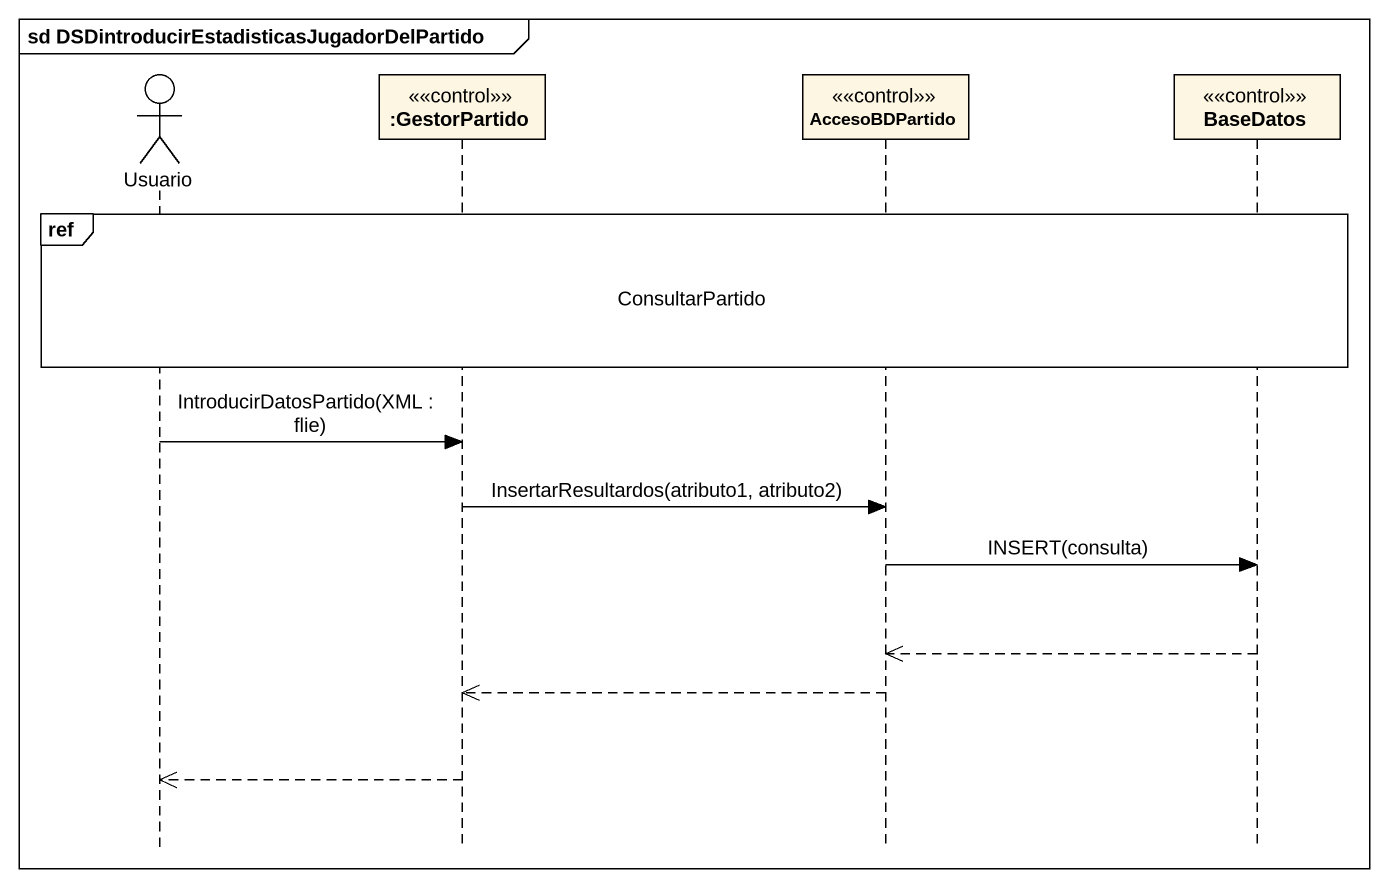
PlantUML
@startuml
mainframe sd DSDintroducirEstadisticasJugadorDelPartido
hide footbox
actor Usuario
participant ":GestorPartido" as GestorPartido <<control>>
participant AccesoBDPartido <<control>>
participant BaseDatos <<control>>

ref over Usuario, GestorPartido, AccesoBDPartido, BaseDatos : ConsultarPartido
Usuario -> GestorPartido : IntroducirDatosPartido(XML : flie)
GestorPartido -> AccesoBDPartido : InsertarResultardos(atributo1, atributo2)
AccesoBDPartido -> BaseDatos : INSERT(consulta)
BaseDatos -->> AccesoBDPartido
AccesoBDPartido -->> GestorPartido
GestorPartido -->> Usuario
@enduml
